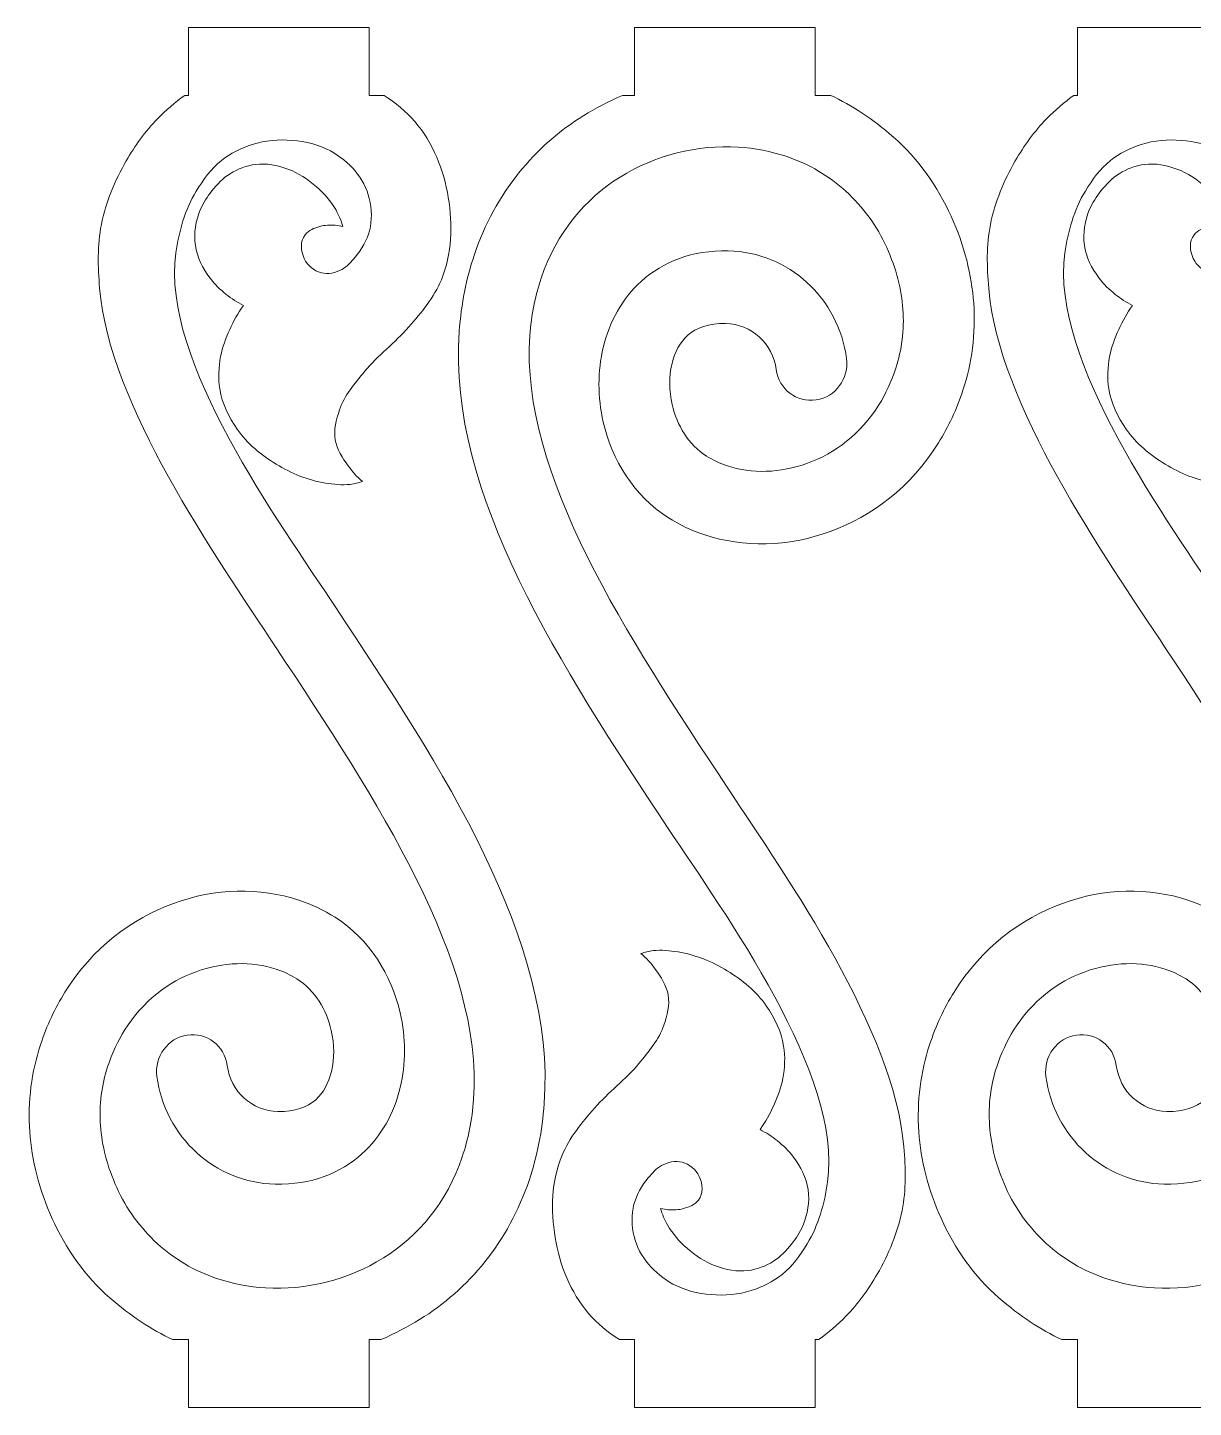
# Model space of a CAD drawing. Header units: millimetres. Extents: x -315 to 314, y -523 to 526.
# Drawn here: x -306.8 to -203.5, y -522.8 to -400.6 of the extents above; entities that cross this region are included whole.
import ezdxf

# ---------------------------------------------------------------- set-up
doc = ezdxf.new("R2010")
doc.units = ezdxf.units.MM
doc.header["$MEASUREMENT"] = 0
doc.layers.add('Camada 1', color=7, linetype='Continuous')

msp = doc.modelspace()

# ---------------------------------------------------------------- linework, layer by layer
at = {"layer": 'Camada 1', "color": 250, "lineweight": 20}
for points in [[(-276.5414, -522.8352), (-276.5414, -522.8352), (-292.5415, -522.8352), (-292.5415, -522.8352), (-292.5415, -522.8352), (-292.5415, -522.8352), (-292.5414, -516.8352), (-292.5414, -516.8352), (-292.5414, -516.8352), (-292.5414, -516.8352), (-293.9354, -516.8351), (-293.9354, -516.8351), (-293.9354, -516.8351), (-295.7913, -515.9486), (-297.6535, -514.7386), (-299.4903, -513.1399), (-299.4903, -513.1399), (-301.7027, -511.2143), (-303.4023, -508.7621), (-304.5957, -506.1259), (-304.5957, -506.1259), (-305.7772, -503.5162), (-306.4122, -500.9267), (-306.5887, -498.4338), (-306.5887, -498.4338), (-306.7824, -495.7131), (-306.4279, -493.1117), (-305.6419, -490.7253), (-305.6419, -490.7253), (-305.0778, -489.0133), (-304.3429, -487.4598), (-303.4741, -486.0642), (-303.4741, -486.0642), (-301.0244, -482.1288), (-297.5611, -479.5292), (-293.8719, -478.1908), (-293.8719, -478.1908), (-290.1615, -476.845), (-286.194, -476.774), (-282.7699, -477.901), (-282.7699, -477.901), (-281.6351, -478.2742), (-280.5517, -478.7838), (-279.5469, -479.4272), (-279.5469, -479.4272), (-276.4909, -481.3828), (-274.5522, -484.5441), (-273.7817, -487.8954), (-273.7817, -487.8954), (-273.2761, -490.095), (-273.2708, -492.3984), (-273.781, -494.5096), (-273.781, -494.5096), (-274.3276, -496.7707), (-275.4516, -498.8317), (-277.172, -500.3769), (-277.172, -500.3769), (-279.0831, -502.0922), (-281.6455, -503.1334), (-284.8586, -503.0598), (-284.8586, -503.0598), (-287.5423, -502.9987), (-289.967, -501.9539), (-291.8164, -500.2693), (-291.8164, -500.2693), (-293.6968, -498.5564), (-294.9797, -496.1842), (-295.3327, -493.5137), (-295.3327, -493.5137), (-295.5648, -491.7593), (-294.3578, -490.121), (-292.6374, -489.8549), (-292.6374, -489.8549), (-290.9168, -489.5889), (-289.3336, -490.7952), (-289.1014, -492.5498), (-289.1014, -492.5498), (-288.9504, -493.6946), (-288.403, -494.7086), (-287.6018, -495.4386), (-287.6018, -495.4386), (-286.8122, -496.1578), (-285.7714, -496.6042), (-284.6147, -496.6307), (-284.6147, -496.6307), (-283.1238, -496.6646), (-282.0188, -496.2575), (-281.2674, -495.583), (-281.2674, -495.583), (-280.5766, -494.9628), (-280.1125, -494.0836), (-279.8721, -493.0886), (-279.8721, -493.0886), (-279.5958, -491.9443), (-279.6036, -490.6734), (-279.8875, -489.4397), (-279.8875, -489.4397), (-280.309, -487.6054), (-281.333, -485.8986), (-282.9246, -484.88), (-282.9246, -484.88), (-283.4829, -484.5227), (-284.1044, -484.2332), (-284.7717, -484.0135), (-284.7717, -484.0135), (-286.918, -483.3071), (-289.452, -483.3686), (-291.8655, -484.2443), (-291.8655, -484.2443), (-294.2995, -485.1277), (-296.5828, -486.8393), (-298.1941, -489.4273), (-298.1941, -489.4273), (-298.7861, -490.3781), (-299.2938, -491.4582), (-299.6933, -492.6707), (-299.6933, -492.6707), (-300.2195, -494.2684), (-300.4557, -496.0228), (-300.3239, -497.8732), (-300.3239, -497.8732), (-300.1996, -499.6294), (-299.7417, -501.4765), (-298.8864, -503.3659), (-298.8864, -503.3659), (-298.038, -505.2408), (-296.8042, -506.9416), (-295.2764, -508.3348), (-295.2764, -508.3348), (-293.8062, -509.6755), (-292.0409, -510.7392), (-290.0616, -511.4047), (-290.0616, -511.4047), (-288.6442, -511.8813), (-287.1827, -512.1615), (-285.7238, -512.2479), (-285.7238, -512.2479), (-282.1204, -512.4614), (-278.4144, -511.5636), (-275.2735, -509.5975), (-275.2735, -509.5975), (-272.1845, -507.6645), (-269.639, -504.6705), (-268.2891, -500.6555), (-268.2891, -500.6555), (-267.7623, -499.0875), (-267.414, -497.3859), (-267.2806, -495.5565), (-267.2806, -495.5565), (-266.3918, -483.3292), (-275.8957, -468.96), (-284.7608, -455.556), (-284.7608, -455.556), (-290.2487, -447.2589), (-299.5342, -434.0465), (-300.4023, -423.7081), (-300.4023, -423.7081), (-300.5619, -421.8177), (-300.6148, -419.9143), (-300.2477, -418.058), (-300.2477, -418.058), (-299.855, -416.0691), (-299.0628, -414.1862), (-298.0499, -412.4285), (-298.0499, -412.4285), (-297.2717, -411.0813), (-296.3584, -409.8088), (-295.2725, -408.6922), (-295.2725, -408.6922), (-294.5296, -407.928), (-293.7203, -407.2349), (-292.8538, -406.6207), (-292.8538, -406.6207), (-292.8538, -406.6207), (-292.5415, -406.6208), (-292.5415, -406.6208), (-292.5415, -406.6208), (-292.5415, -406.6208), (-292.5415, -400.6207), (-292.5415, -400.6207), (-292.5415, -400.6207), (-292.5415, -400.6207), (-276.5415, -400.6207), (-276.5415, -400.6207), (-276.5415, -400.6207), (-276.5415, -400.6207), (-276.5415, -406.6207), (-276.5415, -406.6207), (-276.5415, -406.6207), (-276.5415, -406.6207), (-275.2116, -406.6208), (-275.2116, -406.6208), (-275.2116, -406.6208), (-274.197, -407.2751), (-273.2591, -408.0299), (-272.4791, -408.9491), (-272.4791, -408.9491), (-270.8687, -410.8408), (-269.9338, -413.2025), (-269.5249, -415.6585), (-269.5249, -415.6585), (-269.1142, -418.1197), (-269.1863, -420.6581), (-270.1341, -422.9535), (-270.1341, -422.9535), (-270.7842, -424.53), (-271.8951, -425.8517), (-273.0202, -427.1397), (-273.0202, -427.1397), (-274.2365, -428.5364), (-275.7582, -429.6503), (-276.9385, -431.0828), (-276.9385, -431.0828), (-277.8091, -432.1375), (-278.7325, -433.1849), (-279.1529, -434.4765), (-279.1529, -434.4765), (-279.437, -435.3458), (-279.6901, -436.2535), (-279.5341, -437.152), (-279.5341, -437.152), (-279.3871, -437.9981), (-278.8939, -438.7314), (-278.3937, -439.439), (-278.3937, -439.439), (-278.0313, -439.9503), (-277.6049, -440.4138), (-277.1235, -440.8166), (-277.1235, -440.8166), (-277.4689, -440.9462), (-277.8314, -441.0322), (-278.1992, -441.0756), (-278.1992, -441.0756), (-278.937, -441.158), (-279.6781, -441.0743), (-280.4093, -440.959), (-280.4093, -440.959), (-281.9596, -440.7177), (-283.4275, -440.1034), (-284.7684, -439.2842), (-284.7684, -439.2842), (-286.1033, -438.4679), (-287.3352, -437.4715), (-288.2222, -436.19), (-288.2222, -436.19), (-288.9685, -435.1093), (-289.5503, -433.9205), (-289.7602, -432.6303), (-289.7602, -432.6303), (-289.9113, -431.6743), (-289.8688, -430.6982), (-289.689, -429.7463), (-289.689, -429.7463), (-289.532, -428.9208), (-289.2258, -428.1372), (-288.8831, -427.3727), (-288.8831, -427.3727), (-288.5463, -426.6217), (-288.1382, -425.8986), (-287.6657, -425.2229), (-287.6657, -425.2229), (-288.206, -424.9546), (-288.7173, -424.6303), (-289.1896, -424.2517), (-289.1896, -424.2517), (-289.725, -423.8251), (-290.2241, -423.3455), (-290.6344, -422.7978), (-290.6344, -422.7978), (-291.2721, -421.9372), (-291.7724, -420.9727), (-291.9233, -419.9159), (-291.9233, -419.9159), (-292.0795, -418.8335), (-291.8927, -417.7283), (-291.4623, -416.7178), (-291.4623, -416.7178), (-291.2129, -416.1291), (-290.8558, -415.588), (-290.4556, -415.0853), (-290.4556, -415.0853), (-289.9917, -414.5021), (-289.476, -413.955), (-288.8497, -413.5588), (-288.8497, -413.5588), (-288.1687, -413.1307), (-287.4058, -412.8435), (-286.6035, -412.7414), (-286.6035, -412.7414), (-285.6306, -412.6176), (-284.6556, -412.8156), (-283.7337, -413.1467), (-283.7337, -413.1467), (-282.7917, -413.4868), (-281.9546, -414.0572), (-281.2036, -414.7227), (-281.2036, -414.7227), (-280.5335, -415.3082), (-279.9319, -415.9769), (-279.491, -416.747), (-279.491, -416.747), (-279.2216, -417.2218), (-279.0084, -417.7241), (-278.8629, -418.2528), (-278.8629, -418.2528), (-279.0832, -418.1883), (-279.3108, -418.1489), (-279.5401, -418.1325), (-279.5401, -418.1325), (-279.9939, -418.0988), (-280.4543, -418.1057), (-280.8907, -418.2317), (-280.8907, -418.2317), (-281.3914, -418.3776), (-281.9002, -418.56), (-282.2079, -418.9707), (-282.2079, -418.9707), (-282.6587, -419.5708), (-282.6075, -420.3872), (-282.2807, -421.0795), (-282.2807, -421.0795), (-281.9872, -421.7016), (-281.4374, -422.1662), (-280.7668, -422.3393), (-280.7668, -422.3393), (-280.1474, -422.4982), (-279.5024, -422.3354), (-278.9338, -422.0347), (-278.9338, -422.0347), (-278.4612, -421.7887), (-278.1165, -421.3577), (-277.7707, -420.9436), (-277.7707, -420.9436), (-277.1932, -420.2545), (-276.7275, -419.4754), (-276.5021, -418.6121), (-276.5021, -418.6121), (-276.2588, -417.6799), (-276.2939, -416.7067), (-276.5166, -415.7673), (-276.5166, -415.7673), (-276.9561, -413.9308), (-278.3006, -412.4766), (-279.9587, -411.5471), (-279.9587, -411.5471), (-280.9933, -410.9698), (-282.1611, -410.7075), (-283.344, -410.6067), (-283.344, -410.6067), (-284.5385, -410.5054), (-285.7453, -410.6149), (-286.888, -410.9726), (-286.888, -410.9726), (-287.8708, -411.285), (-288.8038, -411.7506), (-289.6135, -412.3908), (-289.6135, -412.3908), (-290.5383, -413.1205), (-291.2266, -414.0988), (-291.8409, -415.1088), (-291.8409, -415.1088), (-292.85, -416.7645), (-293.3764, -418.6546), (-293.6496, -420.5801), (-293.6496, -420.5801), (-295.0048, -430.0827), (-284.5073, -444.3853), (-279.534, -451.9049), (-279.534, -451.9049), (-270.0947, -466.1764), (-259.9761, -481.4754), (-261.0269, -495.9256), (-261.0269, -495.9256), (-261.2047, -498.3759), (-261.6593, -500.6186), (-262.3427, -502.6512), (-262.3427, -502.6512), (-264.2071, -508.1977), (-267.7315, -512.3853), (-272.0637, -515.0502), (-272.0637, -515.0502), (-273.0916, -515.6825), (-274.244, -516.2938), (-275.4975, -516.8351), (-275.4975, -516.8351), (-275.4975, -516.8351), (-276.5414, -516.8351), (-276.5414, -516.8351), (-276.5414, -516.8351), (-276.5414, -516.8351), (-276.5414, -522.8352), (-276.5414, -522.8352)], [(-253.0396, -400.6207), (-253.0396, -400.6207), (-237.0395, -400.6207), (-237.0395, -400.6207), (-237.0395, -400.6207), (-237.0395, -400.6207), (-237.0396, -406.6207), (-237.0396, -406.6207), (-237.0396, -406.6207), (-237.0396, -406.6207), (-235.6456, -406.6208), (-235.6456, -406.6208), (-235.6456, -406.6208), (-233.7897, -407.5073), (-231.9275, -408.7173), (-230.0907, -410.316), (-230.0907, -410.316), (-227.8783, -412.2416), (-226.1787, -414.6938), (-224.9853, -417.33), (-224.9853, -417.33), (-223.8038, -419.9397), (-223.1688, -422.5292), (-222.9923, -425.0221), (-222.9923, -425.0221), (-222.7986, -427.7428), (-223.1531, -430.3442), (-223.9391, -432.7306), (-223.9391, -432.7306), (-224.5032, -434.4426), (-225.2381, -435.9961), (-226.1069, -437.3917), (-226.1069, -437.3917), (-228.5566, -441.3271), (-232.0199, -443.9267), (-235.7091, -445.2651), (-235.7091, -445.2651), (-239.4195, -446.6109), (-243.387, -446.6819), (-246.8111, -445.5549), (-246.8111, -445.5549), (-247.9459, -445.1817), (-249.0293, -444.6721), (-250.0341, -444.0287), (-250.0341, -444.0287), (-253.0901, -442.0731), (-255.0288, -438.9118), (-255.7993, -435.5605), (-255.7993, -435.5605), (-256.3049, -433.3609), (-256.3102, -431.0575), (-255.8, -428.9463), (-255.8, -428.9463), (-255.2534, -426.6852), (-254.1294, -424.6242), (-252.409, -423.079), (-252.409, -423.079), (-250.4979, -421.3637), (-247.9355, -420.3225), (-244.7224, -420.3961), (-244.7224, -420.3961), (-242.0387, -420.4572), (-239.614, -421.502), (-237.7646, -423.1866), (-237.7646, -423.1866), (-235.8842, -424.8995), (-234.6013, -427.2717), (-234.2483, -429.9422), (-234.2483, -429.9422), (-234.0162, -431.6966), (-235.2232, -433.3349), (-236.9436, -433.601), (-236.9436, -433.601), (-238.6642, -433.867), (-240.2474, -432.6607), (-240.4796, -430.9061), (-240.4796, -430.9061), (-240.6306, -429.7613), (-241.178, -428.7473), (-241.9792, -428.0173), (-241.9792, -428.0173), (-242.7688, -427.2981), (-243.8096, -426.8517), (-244.9663, -426.8252), (-244.9663, -426.8252), (-246.4572, -426.7913), (-247.5622, -427.1984), (-248.3136, -427.8729), (-248.3136, -427.8729), (-249.0044, -428.4931), (-249.4685, -429.3723), (-249.7089, -430.3673), (-249.7089, -430.3673), (-249.9852, -431.5116), (-249.9774, -432.7825), (-249.6935, -434.0162), (-249.6935, -434.0162), (-249.272, -435.8505), (-248.248, -437.5573), (-246.6564, -438.5759), (-246.6564, -438.5759), (-246.0981, -438.9332), (-245.4766, -439.2227), (-244.8093, -439.4424), (-244.8093, -439.4424), (-242.663, -440.1488), (-240.129, -440.0873), (-237.7155, -439.2116), (-237.7155, -439.2116), (-235.2815, -438.3282), (-232.9982, -436.6166), (-231.3869, -434.0286), (-231.3869, -434.0286), (-230.7949, -433.0778), (-230.2872, -431.9977), (-229.8877, -430.7852), (-229.8877, -430.7852), (-229.3615, -429.1875), (-229.1253, -427.4331), (-229.2571, -425.5827), (-229.2571, -425.5827), (-229.3814, -423.8265), (-229.8393, -421.9794), (-230.6946, -420.09), (-230.6946, -420.09), (-231.543, -418.2151), (-232.7768, -416.5143), (-234.3046, -415.1211), (-234.3046, -415.1211), (-235.7748, -413.7804), (-237.5401, -412.7167), (-239.5194, -412.0512), (-239.5194, -412.0512), (-240.9368, -411.5746), (-242.3983, -411.2944), (-243.8572, -411.208), (-243.8572, -411.208), (-247.4606, -410.9945), (-251.1666, -411.8923), (-254.3075, -413.8584), (-254.3075, -413.8584), (-257.3965, -415.7914), (-259.942, -418.7854), (-261.2919, -422.8004), (-261.2919, -422.8004), (-261.8187, -424.3684), (-262.167, -426.07), (-262.3004, -427.8994), (-262.3004, -427.8994), (-263.1892, -440.1267), (-253.6853, -454.4959), (-244.8202, -467.8999), (-244.8202, -467.8999), (-239.3323, -476.197), (-230.0468, -489.4094), (-229.1787, -499.7478), (-229.1787, -499.7478), (-229.0191, -501.6382), (-228.9662, -503.5416), (-229.3333, -505.3979), (-229.3333, -505.3979), (-229.726, -507.3868), (-230.5182, -509.2697), (-231.5311, -511.0274), (-231.5311, -511.0274), (-232.3093, -512.3746), (-233.2226, -513.6471), (-234.3085, -514.7637), (-234.3085, -514.7637), (-235.0514, -515.5279), (-235.8607, -516.221), (-236.7272, -516.8352), (-236.7272, -516.8352), (-236.7272, -516.8352), (-237.0395, -516.8351), (-237.0395, -516.8351), (-237.0395, -516.8351), (-237.0395, -516.8351), (-237.0395, -522.8352), (-237.0395, -522.8352), (-237.0395, -522.8352), (-237.0395, -522.8352), (-253.0395, -522.8352), (-253.0395, -522.8352), (-253.0395, -522.8352), (-253.0395, -522.8352), (-253.0395, -516.8352), (-253.0395, -516.8352), (-253.0395, -516.8352), (-253.0395, -516.8352), (-254.3694, -516.8351), (-254.3694, -516.8351), (-254.3694, -516.8351), (-255.384, -516.1808), (-256.3219, -515.426), (-257.1019, -514.5068), (-257.1019, -514.5068), (-258.7123, -512.6151), (-259.6472, -510.2534), (-260.0561, -507.7974), (-260.0561, -507.7974), (-260.4668, -505.3362), (-260.3947, -502.7978), (-259.4469, -500.5024), (-259.4469, -500.5024), (-258.7968, -498.9259), (-257.6859, -497.6042), (-256.5608, -496.3162), (-256.5608, -496.3162), (-255.3445, -494.9195), (-253.8228, -493.8056), (-252.6425, -492.3731), (-252.6425, -492.3731), (-251.7719, -491.3184), (-250.8485, -490.271), (-250.4281, -488.9794), (-250.4281, -488.9794), (-250.144, -488.1101), (-249.8909, -487.2024), (-250.0469, -486.3039), (-250.0469, -486.3039), (-250.1939, -485.4578), (-250.6871, -484.7245), (-251.1873, -484.0169), (-251.1873, -484.0169), (-251.5497, -483.5056), (-251.9761, -483.0421), (-252.4575, -482.6393), (-252.4575, -482.6393), (-252.1121, -482.5097), (-251.7496, -482.4237), (-251.3818, -482.3803), (-251.3818, -482.3803), (-250.644, -482.2979), (-249.9029, -482.3816), (-249.1717, -482.4969), (-249.1717, -482.4969), (-247.6214, -482.7382), (-246.1535, -483.3525), (-244.8126, -484.1717), (-244.8126, -484.1717), (-243.4777, -484.988), (-242.2458, -485.9844), (-241.3588, -487.2659), (-241.3588, -487.2659), (-240.6125, -488.3466), (-240.0307, -489.5354), (-239.8208, -490.8256), (-239.8208, -490.8256), (-239.6697, -491.7816), (-239.7122, -492.7577), (-239.892, -493.7096), (-239.892, -493.7096), (-240.049, -494.5351), (-240.3552, -495.3187), (-240.6979, -496.0832), (-240.6979, -496.0832), (-241.0347, -496.8342), (-241.4428, -497.5573), (-241.9153, -498.233), (-241.9153, -498.233), (-241.375, -498.5013), (-240.8637, -498.8256), (-240.3914, -499.2042), (-240.3914, -499.2042), (-239.856, -499.6308), (-239.3569, -500.1104), (-238.9466, -500.6581), (-238.9466, -500.6581), (-238.3089, -501.5187), (-237.8086, -502.4832), (-237.6577, -503.54), (-237.6577, -503.54), (-237.5015, -504.6224), (-237.6883, -505.7276), (-238.1187, -506.7381), (-238.1187, -506.7381), (-238.3681, -507.3268), (-238.7252, -507.8679), (-239.1254, -508.3706), (-239.1254, -508.3706), (-239.5893, -508.9538), (-240.105, -509.5009), (-240.7313, -509.8971), (-240.7313, -509.8971), (-241.4123, -510.3252), (-242.1752, -510.6124), (-242.9775, -510.7145), (-242.9775, -510.7145), (-243.9504, -510.8383), (-244.9254, -510.6403), (-245.8473, -510.3092), (-245.8473, -510.3092), (-246.7893, -509.9691), (-247.6264, -509.3987), (-248.3774, -508.7332), (-248.3774, -508.7332), (-249.0475, -508.1477), (-249.6491, -507.479), (-250.09, -506.7089), (-250.09, -506.7089), (-250.3594, -506.2341), (-250.5726, -505.7318), (-250.7181, -505.2031), (-250.7181, -505.2031), (-250.4978, -505.2676), (-250.2702, -505.307), (-250.0409, -505.3234), (-250.0409, -505.3234), (-249.5871, -505.3571), (-249.1267, -505.3502), (-248.6903, -505.2242), (-248.6903, -505.2242), (-248.1896, -505.0783), (-247.6808, -504.8959), (-247.3731, -504.4852), (-247.3731, -504.4852), (-246.9223, -503.8851), (-246.9735, -503.0687), (-247.3003, -502.3764), (-247.3003, -502.3764), (-247.5938, -501.7543), (-248.1436, -501.2897), (-248.8142, -501.1166), (-248.8142, -501.1166), (-249.4336, -500.9577), (-250.0786, -501.1205), (-250.6472, -501.4212), (-250.6472, -501.4212), (-251.1198, -501.6672), (-251.4645, -502.0982), (-251.8103, -502.5123), (-251.8103, -502.5123), (-252.3878, -503.2014), (-252.8535, -503.9805), (-253.0789, -504.8438), (-253.0789, -504.8438), (-253.3222, -505.776), (-253.2871, -506.7492), (-253.0644, -507.6886), (-253.0644, -507.6886), (-252.6249, -509.5251), (-251.2804, -510.9793), (-249.6223, -511.9088), (-249.6223, -511.9088), (-248.5877, -512.4861), (-247.4199, -512.7484), (-246.237, -512.8492), (-246.237, -512.8492), (-245.0425, -512.9505), (-243.8357, -512.841), (-242.693, -512.4833), (-242.693, -512.4833), (-241.7102, -512.1709), (-240.7772, -511.7053), (-239.9675, -511.0651), (-239.9675, -511.0651), (-239.0427, -510.3354), (-238.3544, -509.3571), (-237.7401, -508.3471), (-237.7401, -508.3471), (-236.731, -506.6914), (-236.2046, -504.8013), (-235.9314, -502.8758), (-235.9314, -502.8758), (-234.5762, -493.3732), (-245.0737, -479.0706), (-250.047, -471.551), (-250.047, -471.551), (-259.4863, -457.2795), (-269.6049, -441.9805), (-268.5541, -427.5303), (-268.5541, -427.5303), (-268.3763, -425.08), (-267.9217, -422.8373), (-267.2383, -420.8047), (-267.2383, -420.8047), (-265.3739, -415.2582), (-261.8495, -411.0706), (-257.5173, -408.4057), (-257.5173, -408.4057), (-256.4894, -407.7734), (-255.337, -407.1621), (-254.0835, -406.6208), (-254.0835, -406.6208), (-254.0835, -406.6208), (-253.0396, -406.6208), (-253.0396, -406.6208), (-253.0396, -406.6208), (-253.0396, -406.6208), (-253.0396, -400.6207), (-253.0396, -400.6207)], [(-197.8013, -522.8352), (-197.8013, -522.8352), (-213.8014, -522.8352), (-213.8014, -522.8352), (-213.8014, -522.8352), (-213.8014, -522.8352), (-213.8013, -516.8352), (-213.8013, -516.8352), (-213.8013, -516.8352), (-213.8013, -516.8352), (-215.1953, -516.8351), (-215.1953, -516.8351), (-215.1953, -516.8351), (-217.0512, -515.9486), (-218.9134, -514.7386), (-220.7502, -513.1399), (-220.7502, -513.1399), (-222.9626, -511.2143), (-224.6622, -508.7621), (-225.8556, -506.1259), (-225.8556, -506.1259), (-227.0371, -503.5162), (-227.6721, -500.9267), (-227.8486, -498.4338), (-227.8486, -498.4338), (-228.0423, -495.7131), (-227.6878, -493.1117), (-226.9018, -490.7253), (-226.9018, -490.7253), (-226.3377, -489.0133), (-225.6028, -487.4598), (-224.734, -486.0642), (-224.734, -486.0642), (-222.2843, -482.1288), (-218.821, -479.5292), (-215.1318, -478.1908), (-215.1318, -478.1908), (-211.4214, -476.845), (-207.4539, -476.774), (-204.0298, -477.901), (-204.0298, -477.901), (-202.895, -478.2742), (-201.8116, -478.7838), (-200.8068, -479.4272), (-200.8068, -479.4272), (-197.7508, -481.3828), (-195.8121, -484.5441), (-195.0416, -487.8954), (-195.0416, -487.8954), (-194.536, -490.095), (-194.5307, -492.3984), (-195.0409, -494.5096), (-195.0409, -494.5096), (-195.5875, -496.7707), (-196.7115, -498.8317), (-198.4319, -500.3769), (-198.4319, -500.3769), (-200.343, -502.0922), (-202.9054, -503.1334), (-206.1185, -503.0598), (-206.1185, -503.0598), (-208.8022, -502.9987), (-211.2269, -501.9539), (-213.0763, -500.2693), (-213.0763, -500.2693), (-214.9567, -498.5564), (-216.2396, -496.1842), (-216.5926, -493.5137), (-216.5926, -493.5137), (-216.8247, -491.7593), (-215.6177, -490.121), (-213.8973, -489.8549), (-213.8973, -489.8549), (-212.1767, -489.5889), (-210.5935, -490.7952), (-210.3613, -492.5498), (-210.3613, -492.5498), (-210.2103, -493.6946), (-209.6629, -494.7086), (-208.8617, -495.4386), (-208.8617, -495.4386), (-208.0721, -496.1578), (-207.0313, -496.6042), (-205.8746, -496.6307), (-205.8746, -496.6307), (-204.3837, -496.6646), (-203.2787, -496.2575), (-202.5273, -495.583), (-202.5273, -495.583), (-201.8365, -494.9628), (-201.3724, -494.0836), (-201.132, -493.0886), (-201.132, -493.0886), (-200.8557, -491.9443), (-200.8635, -490.6734), (-201.1474, -489.4397), (-201.1474, -489.4397), (-201.5689, -487.6054), (-202.5929, -485.8986), (-204.1845, -484.88), (-204.1845, -484.88), (-204.7428, -484.5227), (-205.3643, -484.2332), (-206.0316, -484.0135), (-206.0316, -484.0135), (-208.1779, -483.3071), (-210.7119, -483.3686), (-213.1254, -484.2443), (-213.1254, -484.2443), (-215.5594, -485.1277), (-217.8427, -486.8393), (-219.454, -489.4273), (-219.454, -489.4273), (-220.046, -490.3781), (-220.5537, -491.4582), (-220.9532, -492.6707), (-220.9532, -492.6707), (-221.4794, -494.2684), (-221.7156, -496.0228), (-221.5838, -497.8732), (-221.5838, -497.8732), (-221.4595, -499.6294), (-221.0016, -501.4765), (-220.1463, -503.3659), (-220.1463, -503.3659), (-219.2979, -505.2408), (-218.0641, -506.9416), (-216.5363, -508.3348), (-216.5363, -508.3348), (-215.0661, -509.6755), (-213.3008, -510.7392), (-211.3215, -511.4047), (-211.3215, -511.4047), (-209.9041, -511.8813), (-208.4426, -512.1615), (-206.9837, -512.2479), (-206.9837, -512.2479), (-203.3803, -512.4614), (-199.6743, -511.5636), (-196.5334, -509.5975), (-196.5334, -509.5975), (-193.4444, -507.6645), (-190.8989, -504.6705), (-189.549, -500.6555), (-189.549, -500.6555), (-189.0222, -499.0875), (-188.6739, -497.3859), (-188.5405, -495.5565), (-188.5405, -495.5565), (-187.6517, -483.3292), (-197.1556, -468.96), (-206.0207, -455.556), (-206.0207, -455.556), (-211.5086, -447.2589), (-220.7941, -434.0465), (-221.6622, -423.7081), (-221.6622, -423.7081), (-221.8218, -421.8177), (-221.8747, -419.9143), (-221.5076, -418.058), (-221.5076, -418.058), (-221.1149, -416.0691), (-220.3227, -414.1862), (-219.3098, -412.4285), (-219.3098, -412.4285), (-218.5316, -411.0813), (-217.6183, -409.8088), (-216.5324, -408.6922), (-216.5324, -408.6922), (-215.7895, -407.928), (-214.9802, -407.2349), (-214.1137, -406.6207), (-214.1137, -406.6207), (-214.1137, -406.6207), (-213.8014, -406.6208), (-213.8014, -406.6208), (-213.8014, -406.6208), (-213.8014, -406.6208), (-213.8014, -400.6207), (-213.8014, -400.6207), (-213.8014, -400.6207), (-213.8014, -400.6207), (-197.8014, -400.6207), (-197.8014, -400.6207), (-197.8014, -400.6207), (-197.8014, -400.6207), (-197.8014, -406.6207), (-197.8014, -406.6207), (-197.8014, -406.6207), (-197.8014, -406.6207), (-196.4715, -406.6208), (-196.4715, -406.6208), (-196.4715, -406.6208), (-195.4569, -407.2751), (-194.519, -408.0299), (-193.739, -408.9491), (-193.739, -408.9491), (-192.1286, -410.8408), (-191.1937, -413.2025), (-190.7848, -415.6585), (-190.7848, -415.6585), (-190.3741, -418.1197), (-190.4462, -420.6581), (-191.394, -422.9535), (-191.394, -422.9535), (-192.0441, -424.53), (-193.155, -425.8517), (-194.2801, -427.1397), (-194.2801, -427.1397), (-195.4964, -428.5364), (-197.0181, -429.6503), (-198.1984, -431.0828), (-198.1984, -431.0828), (-199.069, -432.1375), (-199.9924, -433.1849), (-200.4128, -434.4765), (-200.4128, -434.4765), (-200.6969, -435.3458), (-200.95, -436.2535), (-200.794, -437.152), (-200.794, -437.152), (-200.647, -437.9981), (-200.1538, -438.7314), (-199.6536, -439.439), (-199.6536, -439.439), (-199.2912, -439.9503), (-198.8648, -440.4138), (-198.3834, -440.8166), (-198.3834, -440.8166), (-198.7288, -440.9462), (-199.0913, -441.0322), (-199.4591, -441.0756), (-199.4591, -441.0756), (-200.1969, -441.158), (-200.938, -441.0743), (-201.6692, -440.959), (-201.6692, -440.959), (-203.2195, -440.7177), (-204.6874, -440.1034), (-206.0283, -439.2842), (-206.0283, -439.2842), (-207.3632, -438.4679), (-208.5951, -437.4715), (-209.4821, -436.19), (-209.4821, -436.19), (-210.2284, -435.1093), (-210.8102, -433.9205), (-211.0201, -432.6303), (-211.0201, -432.6303), (-211.1712, -431.6743), (-211.1287, -430.6982), (-210.9489, -429.7463), (-210.9489, -429.7463), (-210.7919, -428.9208), (-210.4857, -428.1372), (-210.143, -427.3727), (-210.143, -427.3727), (-209.8062, -426.6217), (-209.3981, -425.8986), (-208.9256, -425.2229), (-208.9256, -425.2229), (-209.4659, -424.9546), (-209.9772, -424.6303), (-210.4495, -424.2517), (-210.4495, -424.2517), (-210.9849, -423.8251), (-211.484, -423.3455), (-211.8943, -422.7978), (-211.8943, -422.7978), (-212.532, -421.9372), (-213.0323, -420.9727), (-213.1832, -419.9159), (-213.1832, -419.9159), (-213.3394, -418.8335), (-213.1526, -417.7283), (-212.7222, -416.7178), (-212.7222, -416.7178), (-212.4728, -416.1291), (-212.1157, -415.588), (-211.7155, -415.0853), (-211.7155, -415.0853), (-211.2516, -414.5021), (-210.7359, -413.955), (-210.1096, -413.5588), (-210.1096, -413.5588), (-209.4286, -413.1307), (-208.6657, -412.8435), (-207.8634, -412.7414), (-207.8634, -412.7414), (-206.8905, -412.6176), (-205.9155, -412.8156), (-204.9936, -413.1467), (-204.9936, -413.1467), (-204.0516, -413.4868), (-203.2145, -414.0572), (-202.4635, -414.7227), (-202.4635, -414.7227), (-201.7934, -415.3082), (-201.1918, -415.9769), (-200.7509, -416.747), (-200.7509, -416.747), (-200.4815, -417.2218), (-200.2683, -417.7241), (-200.1228, -418.2528), (-200.1228, -418.2528), (-200.3431, -418.1883), (-200.5707, -418.1489), (-200.8, -418.1325), (-200.8, -418.1325), (-201.2538, -418.0988), (-201.7142, -418.1057), (-202.1506, -418.2317), (-202.1506, -418.2317), (-202.6513, -418.3776), (-203.1601, -418.56), (-203.4678, -418.9707), (-203.4678, -418.9707), (-203.9186, -419.5708), (-203.8674, -420.3872), (-203.5406, -421.0795), (-203.5406, -421.0795), (-203.2471, -421.7016), (-202.6973, -422.1662), (-202.0267, -422.3393), (-202.0267, -422.3393), (-201.4073, -422.4982), (-200.7623, -422.3354), (-200.1937, -422.0347), (-200.1937, -422.0347), (-199.7211, -421.7887), (-199.3764, -421.3577), (-199.0306, -420.9436), (-199.0306, -420.9436), (-198.4531, -420.2545), (-197.9874, -419.4754), (-197.762, -418.6121), (-197.762, -418.6121), (-197.5187, -417.6799), (-197.5538, -416.7067), (-197.7765, -415.7673), (-197.7765, -415.7673), (-198.216, -413.9308), (-199.5605, -412.4766), (-201.2186, -411.5471), (-201.2186, -411.5471), (-202.2532, -410.9698), (-203.421, -410.7075), (-204.6039, -410.6067), (-204.6039, -410.6067), (-205.7984, -410.5054), (-207.0052, -410.6149), (-208.1479, -410.9726), (-208.1479, -410.9726), (-209.1307, -411.285), (-210.0637, -411.7506), (-210.8734, -412.3908), (-210.8734, -412.3908), (-211.7982, -413.1205), (-212.4865, -414.0988), (-213.1008, -415.1088), (-213.1008, -415.1088), (-214.1099, -416.7645), (-214.6363, -418.6546), (-214.9095, -420.5801), (-214.9095, -420.5801), (-216.2647, -430.0827), (-205.7672, -444.3853), (-200.7939, -451.9049), (-200.7939, -451.9049), (-191.3546, -466.1764), (-181.236, -481.4754), (-182.2868, -495.9256), (-182.2868, -495.9256), (-182.4646, -498.3759), (-182.9192, -500.6186), (-183.6026, -502.6512), (-183.6026, -502.6512), (-185.467, -508.1977), (-188.9914, -512.3853), (-193.3236, -515.0502), (-193.3236, -515.0502), (-194.3515, -515.6825), (-195.5039, -516.2938), (-196.7574, -516.8351), (-196.7574, -516.8351), (-196.7574, -516.8351), (-197.8013, -516.8351), (-197.8013, -516.8351), (-197.8013, -516.8351), (-197.8013, -516.8351), (-197.8013, -522.8352), (-197.8013, -522.8352)]]:
    msp.add_open_spline(points, degree=3, knots=[0, 0, 0, 0, 0.01010101, 0.01010101, 0.01010101, 0.01010101, 0.02020202, 0.02020202, 0.02020202, 0.02020202, 0.03030303, 0.03030303, 0.03030303, 0.03030303, 0.04040404, 0.04040404, 0.04040404, 0.04040404, 0.05050505, 0.05050505, 0.05050505, 0.05050505, 0.06060606, 0.06060606, 0.06060606, 0.06060606, 0.07070707, 0.07070707, 0.07070707, 0.07070707, 0.08080808, 0.08080808, 0.08080808, 0.08080808, 0.09090909, 0.09090909, 0.09090909, 0.09090909, 0.1010101, 0.1010101, 0.1010101, 0.1010101, 0.11111111, 0.11111111, 0.11111111, 0.11111111, 0.12121212, 0.12121212, 0.12121212, 0.12121212, 0.13131313, 0.13131313, 0.13131313, 0.13131313, 0.14141414, 0.14141414, 0.14141414, 0.14141414, 0.15151515, 0.15151515, 0.15151515, 0.15151515, 0.16161616, 0.16161616, 0.16161616, 0.16161616, 0.17171717, 0.17171717, 0.17171717, 0.17171717, 0.18181818, 0.18181818, 0.18181818, 0.18181818, 0.19191919, 0.19191919, 0.19191919, 0.19191919, 0.2020202, 0.2020202, 0.2020202, 0.2020202, 0.21212121, 0.21212121, 0.21212121, 0.21212121, 0.22222222, 0.22222222, 0.22222222, 0.22222222, 0.23232323, 0.23232323, 0.23232323, 0.23232323, 0.24242424, 0.24242424, 0.24242424, 0.24242424, 0.25252525, 0.25252525, 0.25252525, 0.25252525, 0.26262626, 0.26262626, 0.26262626, 0.26262626, 0.27272727, 0.27272727, 0.27272727, 0.27272727, 0.28282828, 0.28282828, 0.28282828, 0.28282828, 0.29292929, 0.29292929, 0.29292929, 0.29292929, 0.3030303, 0.3030303, 0.3030303, 0.3030303, 0.31313131, 0.31313131, 0.31313131, 0.31313131, 0.32323232, 0.32323232, 0.32323232, 0.32323232, 0.33333333, 0.33333333, 0.33333333, 0.33333333, 0.34343434, 0.34343434, 0.34343434, 0.34343434, 0.35353535, 0.35353535, 0.35353535, 0.35353535, 0.36363636, 0.36363636, 0.36363636, 0.36363636, 0.37373737, 0.37373737, 0.37373737, 0.37373737, 0.38383838, 0.38383838, 0.38383838, 0.38383838, 0.39393939, 0.39393939, 0.39393939, 0.39393939, 0.4040404, 0.4040404, 0.4040404, 0.4040404, 0.41414141, 0.41414141, 0.41414141, 0.41414141, 0.42424242, 0.42424242, 0.42424242, 0.42424242, 0.43434343, 0.43434343, 0.43434343, 0.43434343, 0.44444444, 0.44444444, 0.44444444, 0.44444444, 0.45454545, 0.45454545, 0.45454545, 0.45454545, 0.46464646, 0.46464646, 0.46464646, 0.46464646, 0.47474747, 0.47474747, 0.47474747, 0.47474747, 0.48484848, 0.48484848, 0.48484848, 0.48484848, 0.49494949, 0.49494949, 0.49494949, 0.49494949, 0.50505051, 0.50505051, 0.50505051, 0.50505051, 0.51515152, 0.51515152, 0.51515152, 0.51515152, 0.52525253, 0.52525253, 0.52525253, 0.52525253, 0.53535354, 0.53535354, 0.53535354, 0.53535354, 0.54545455, 0.54545455, 0.54545455, 0.54545455, 0.55555556, 0.55555556, 0.55555556, 0.55555556, 0.56565657, 0.56565657, 0.56565657, 0.56565657, 0.57575758, 0.57575758, 0.57575758, 0.57575758, 0.58585859, 0.58585859, 0.58585859, 0.58585859, 0.5959596, 0.5959596, 0.5959596, 0.5959596, 0.60606061, 0.60606061, 0.60606061, 0.60606061, 0.61616162, 0.61616162, 0.61616162, 0.61616162, 0.62626263, 0.62626263, 0.62626263, 0.62626263, 0.63636364, 0.63636364, 0.63636364, 0.63636364, 0.64646465, 0.64646465, 0.64646465, 0.64646465, 0.65656566, 0.65656566, 0.65656566, 0.65656566, 0.66666667, 0.66666667, 0.66666667, 0.66666667, 0.67676768, 0.67676768, 0.67676768, 0.67676768, 0.68686869, 0.68686869, 0.68686869, 0.68686869, 0.6969697, 0.6969697, 0.6969697, 0.6969697, 0.70707071, 0.70707071, 0.70707071, 0.70707071, 0.71717172, 0.71717172, 0.71717172, 0.71717172, 0.72727273, 0.72727273, 0.72727273, 0.72727273, 0.73737374, 0.73737374, 0.73737374, 0.73737374, 0.74747475, 0.74747475, 0.74747475, 0.74747475, 0.75757576, 0.75757576, 0.75757576, 0.75757576, 0.76767677, 0.76767677, 0.76767677, 0.76767677, 0.77777778, 0.77777778, 0.77777778, 0.77777778, 0.78787879, 0.78787879, 0.78787879, 0.78787879, 0.7979798, 0.7979798, 0.7979798, 0.7979798, 0.80808081, 0.80808081, 0.80808081, 0.80808081, 0.81818182, 0.81818182, 0.81818182, 0.81818182, 0.82828283, 0.82828283, 0.82828283, 0.82828283, 0.83838384, 0.83838384, 0.83838384, 0.83838384, 0.84848485, 0.84848485, 0.84848485, 0.84848485, 0.85858586, 0.85858586, 0.85858586, 0.85858586, 0.86868687, 0.86868687, 0.86868687, 0.86868687, 0.87878788, 0.87878788, 0.87878788, 0.87878788, 0.88888889, 0.88888889, 0.88888889, 0.88888889, 0.8989899, 0.8989899, 0.8989899, 0.8989899, 0.90909091, 0.90909091, 0.90909091, 0.90909091, 0.91919192, 0.91919192, 0.91919192, 0.91919192, 0.92929293, 0.92929293, 0.92929293, 0.92929293, 0.93939394, 0.93939394, 0.93939394, 0.93939394, 0.94949495, 0.94949495, 0.94949495, 0.94949495, 0.95959596, 0.95959596, 0.95959596, 0.95959596, 0.96969697, 0.96969697, 0.96969697, 0.96969697, 0.97979798, 0.97979798, 0.97979798, 0.97979798, 1, 1, 1, 1], dxfattribs=at)

doc.saveas('drawing.dxf')
